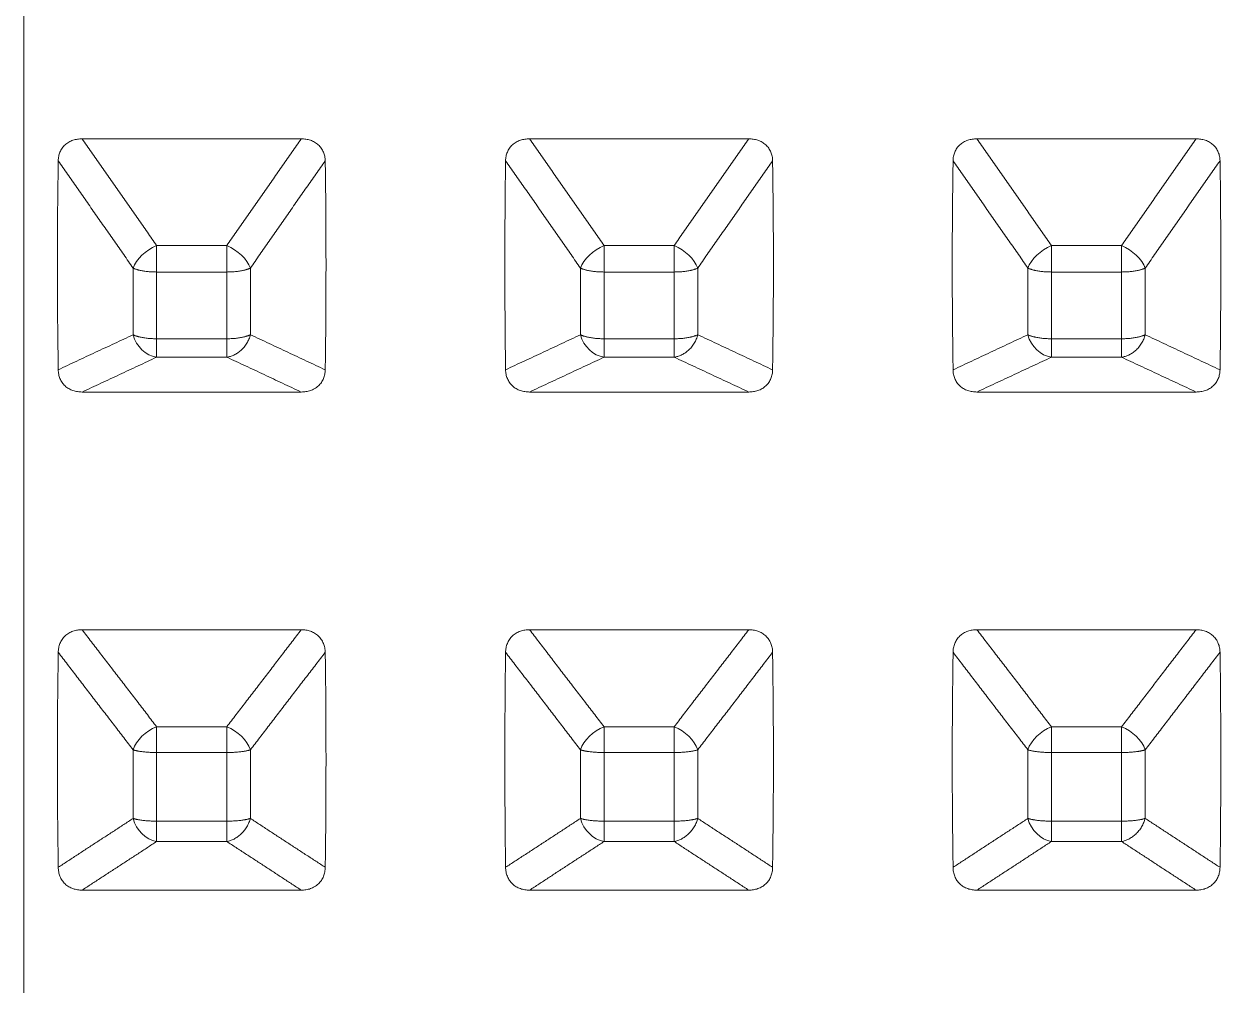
# Model space of a CAD drawing. Extents: x 2752 to 4118, y -1 to 999.
# Drawn here: x 3143.991 to 3148.272, y 528.144 to 531.582 of the extents above; entities that cross this region are included whole.
import ezdxf

# ---------------------------------------------------------------- set-up
doc = ezdxf.new("R2010")
doc.units = 0
doc.header["$LTSCALE"] = 10
doc.header["$MEASUREMENT"] = 0
doc.layers.add('1', color=7, linetype='CONTINUOUS')

msp = doc.modelspace()

# ---------------------------------------------------------------- linework, layer by layer
at = {"layer": '1', "color": 7, "linetype": 'Continuous', "lineweight": 13}
for p, q in [((3144.4655, 530.6944), (3144.7165, 530.6944)), ((3144.4655, 530.4556), (3144.4655, 530.6944)), ((3144.7165, 530.6944), (3144.7165, 530.4556)), ((3146.0655, 530.6944), (3146.3165, 530.6944)), ((3146.0655, 530.4556), (3146.0655, 530.6944)), ((3146.3165, 530.6944), (3146.3165, 530.4556)), ((3147.6655, 530.6944), (3147.9165, 530.6944)), ((3147.6655, 530.4556), (3147.6655, 530.6944)), ((3147.9165, 530.6944), (3147.9165, 530.4556)), ((3144.7165, 530.4556), (3144.4655, 530.4556)), ((3146.3165, 530.4556), (3146.0655, 530.4556)), ((3147.9165, 530.4556), (3147.6655, 530.4556)), ((3144.4655, 528.9759), (3144.7165, 528.9759)), ((3144.4655, 528.7303), (3144.4655, 528.9759)), ((3144.7165, 528.9759), (3144.7165, 528.7303)), ((3146.0655, 528.9759), (3146.3165, 528.9759)), ((3146.0655, 528.7303), (3146.0655, 528.9759)), ((3146.3165, 528.9759), (3146.3165, 528.7303)), ((3147.6655, 528.9759), (3147.9165, 528.9759)), ((3147.6655, 528.7303), (3147.6655, 528.9759)), ((3147.9165, 528.9759), (3147.9165, 528.7303)), ((3144.7165, 528.7303), (3144.4655, 528.7303)), ((3146.3165, 528.7303), (3146.0655, 528.7303)), ((3147.9165, 528.7303), (3147.6655, 528.7303))]:
    msp.add_line(p, q, dxfattribs=at)
at = {"layer": '1', "color": 7, "linetype": 'Continuous', "lineweight": 18}
for centre, major_axis, ratio, start_param, end_param in [((3144.4655, 530.7252), (-0.082, -0.0572), 0.558814, 4.340133, 5.617915), ((3144.7165, 530.7252), (-0.082, 0.0572), 0.558814, 3.806863, 5.084645), ((3146.0655, 530.7252), (-0.082, -0.0572), 0.558814, 4.340133, 5.617915), ((3146.3165, 530.7252), (-0.082, 0.0572), 0.558814, 3.806863, 5.084645), ((3147.6655, 530.7252), (-0.082, -0.0572), 0.558814, 4.340133, 5.617915), ((3147.9165, 530.7252), (-0.082, 0.0572), 0.558814, 3.806863, 5.084645), ((3144.4655, 530.4866), (0.0424, -0.0906), 0.851945, 4.503963, 5.781744), ((3146.0655, 530.4866), (0.0424, -0.0906), 0.851945, 4.503963, 5.781744), ((3147.6655, 530.4866), (0.0424, -0.0906), 0.851945, 4.503963, 5.781744), ((3144.4655, 528.9966), (-0.0793, -0.0609), 0.626861, 4.263328, 5.54111), ((3144.7165, 528.9966), (-0.0793, 0.0609), 0.626861, 3.883668, 5.16145), ((3146.0655, 528.9966), (-0.0793, -0.0609), 0.626861, 4.263328, 5.54111), ((3146.3165, 528.9966), (-0.0793, 0.0609), 0.626861, 3.883668, 5.16145), ((3147.6655, 528.9966), (-0.0793, -0.0609), 0.626861, 4.263328, 5.54111), ((3147.9165, 528.9966), (-0.0793, 0.0609), 0.626861, 3.883668, 5.16145), ((3144.4655, 528.7511), (0.0547, -0.0837), 0.824084, 4.336034, 5.613816), ((3146.0655, 528.7511), (0.0547, -0.0837), 0.824084, 4.336034, 5.613816), ((3147.6655, 528.7511), (0.0547, -0.0837), 0.824084, 4.336034, 5.613816)]:
    msp.add_ellipse(centre, major_axis=major_axis, ratio=ratio, start_param=start_param, end_param=end_param, dxfattribs=at)
for points, degree in [([(3143.991, 542.8122), (3143.991, 525.3122)], 1), ([(3144.9828, 531.1707), (3144.1992, 531.1707)], 1), ([(3146.5828, 531.1707), (3145.7992, 531.1707)], 1), ([(3148.1828, 531.1707), (3147.3992, 531.1707)], 1), ([(3144.1136, 531.0925), (3144.1099, 530.8451), (3144.1099, 530.5957), (3144.1136, 530.3447)], 3), ([(3145.0684, 530.3447), (3145.0722, 530.5957), (3145.0722, 530.8451), (3145.0684, 531.0925)], 3), ([(3145.7136, 531.0925), (3145.7099, 530.8451), (3145.7099, 530.5957), (3145.7136, 530.3447)], 3), ([(3146.6684, 530.3447), (3146.6722, 530.5957), (3146.6722, 530.8451), (3146.6684, 531.0925)], 3), ([(3147.3136, 531.0925), (3147.3099, 530.8451), (3147.3099, 530.5957), (3147.3136, 530.3447)], 3), ([(3148.2684, 530.3447), (3148.2722, 530.5957), (3148.2722, 530.8451), (3148.2684, 531.0925)], 3), ([(3144.8008, 530.47), (3145.0684, 530.3447)], 1), ([(3146.4008, 530.47), (3146.6684, 530.3447)], 1), ([(3148.0008, 530.47), (3148.2684, 530.3447)], 1), ([(3144.7164, 530.3898), (3144.9828, 530.2652)], 1), ([(3146.3164, 530.3898), (3146.5828, 530.2652)], 1), ([(3147.9164, 530.3898), (3148.1828, 530.2652)], 1), ([(3144.1992, 530.2652), (3144.9828, 530.2652)], 1), ([(3145.7992, 530.2652), (3146.5828, 530.2652)], 1), ([(3147.3992, 530.2652), (3148.1828, 530.2652)], 1), ([(3144.9828, 529.4149), (3144.1992, 529.4149)], 1), ([(3146.5828, 529.4149), (3145.7992, 529.4149)], 1), ([(3148.1828, 529.4149), (3147.3992, 529.4149)], 1), ([(3144.1136, 529.3342), (3144.1099, 529.0791), (3144.1099, 528.8227), (3144.1136, 528.5652)], 3), ([(3145.0684, 528.5652), (3145.0722, 528.8227), (3145.0722, 529.0791), (3145.0684, 529.3342)], 3), ([(3145.7136, 529.3342), (3145.7099, 529.0791), (3145.7099, 528.8227), (3145.7136, 528.5652)], 3), ([(3146.6684, 528.5652), (3146.6722, 528.8227), (3146.6722, 529.0791), (3146.6684, 529.3342)], 3), ([(3147.3136, 529.3342), (3147.3099, 529.0791), (3147.3099, 528.8227), (3147.3136, 528.5652)], 3), ([(3148.2684, 528.5652), (3148.2722, 528.8227), (3148.2722, 529.0791), (3148.2684, 529.3342)], 3), ([(3144.8008, 528.74), (3145.0684, 528.5652)], 1), ([(3146.4008, 528.74), (3146.6684, 528.5652)], 1), ([(3148.0008, 528.74), (3148.2684, 528.5652)], 1), ([(3144.7164, 528.6575), (3144.9828, 528.4836)], 1), ([(3146.3164, 528.6575), (3146.5828, 528.4836)], 1), ([(3147.9164, 528.6575), (3148.1828, 528.4836)], 1), ([(3144.1992, 528.4836), (3144.9828, 528.4836)], 1), ([(3145.7992, 528.4836), (3146.5828, 528.4836)], 1), ([(3147.3992, 528.4836), (3148.1828, 528.4836)], 1)]:
    msp.add_open_spline(points, degree=degree, dxfattribs=at)
for points in [[(3144.1136, 531.0925), (3144.1137, 531.0978), (3144.1142, 531.103), (3144.1163, 531.1133), (3144.1178, 531.1184), (3144.1218, 531.1282), (3144.1244, 531.1328), (3144.1305, 531.1415), (3144.1341, 531.1456), (3144.1421, 531.1529), (3144.1465, 531.156), (3144.156, 531.1615), (3144.1611, 531.1638), (3144.1716, 531.1673), (3144.177, 531.1686), (3144.188, 531.1703), (3144.1936, 531.1707), (3144.1992, 531.1707)], [(3144.9828, 531.1707), (3144.9884, 531.1707), (3144.994, 531.1703), (3145.0049, 531.1687), (3145.0103, 531.1674), (3145.0209, 531.1638), (3145.0259, 531.1616), (3145.0353, 531.1562), (3145.0398, 531.153), (3145.0478, 531.1457), (3145.0514, 531.1417), (3145.0575, 531.133), (3145.0601, 531.1282), (3145.0642, 531.1185), (3145.0657, 531.1134), (3145.0678, 531.103), (3145.0683, 531.0978), (3145.0684, 531.0925)], [(3145.7136, 531.0925), (3145.7137, 531.0978), (3145.7142, 531.103), (3145.7163, 531.1133), (3145.7178, 531.1184), (3145.7218, 531.1282), (3145.7244, 531.1328), (3145.7305, 531.1415), (3145.7341, 531.1456), (3145.7421, 531.1529), (3145.7465, 531.156), (3145.756, 531.1615), (3145.7611, 531.1638), (3145.7716, 531.1673), (3145.777, 531.1686), (3145.788, 531.1703), (3145.7936, 531.1707), (3145.7992, 531.1707)], [(3146.5828, 531.1707), (3146.5884, 531.1707), (3146.594, 531.1703), (3146.6049, 531.1687), (3146.6103, 531.1674), (3146.6209, 531.1638), (3146.6259, 531.1616), (3146.6353, 531.1562), (3146.6398, 531.153), (3146.6478, 531.1457), (3146.6514, 531.1417), (3146.6575, 531.133), (3146.6601, 531.1282), (3146.6642, 531.1185), (3146.6657, 531.1134), (3146.6678, 531.103), (3146.6683, 531.0978), (3146.6684, 531.0925)], [(3147.3136, 531.0925), (3147.3137, 531.0978), (3147.3142, 531.103), (3147.3163, 531.1133), (3147.3178, 531.1184), (3147.3218, 531.1282), (3147.3244, 531.1328), (3147.3305, 531.1415), (3147.3341, 531.1456), (3147.3421, 531.1529), (3147.3465, 531.156), (3147.356, 531.1615), (3147.3611, 531.1638), (3147.3716, 531.1673), (3147.377, 531.1686), (3147.388, 531.1703), (3147.3936, 531.1707), (3147.3992, 531.1707)], [(3148.1828, 531.1707), (3148.1884, 531.1707), (3148.194, 531.1703), (3148.2049, 531.1687), (3148.2103, 531.1674), (3148.2209, 531.1638), (3148.2259, 531.1616), (3148.2353, 531.1562), (3148.2398, 531.153), (3148.2478, 531.1457), (3148.2514, 531.1417), (3148.2575, 531.133), (3148.2601, 531.1282), (3148.2642, 531.1185), (3148.2657, 531.1134), (3148.2678, 531.103), (3148.2683, 531.0978), (3148.2684, 531.0925)], [(3144.1992, 530.2652), (3144.1936, 530.2652), (3144.1881, 530.2656), (3144.1771, 530.2673), (3144.1717, 530.2686), (3144.1612, 530.2722), (3144.1562, 530.2745), (3144.1467, 530.28), (3144.1422, 530.2832), (3144.1342, 530.2906), (3144.1307, 530.2947), (3144.1245, 530.3036), (3144.1219, 530.3084), (3144.1178, 530.3183), (3144.1163, 530.3234), (3144.1142, 530.334), (3144.1137, 530.3393), (3144.1136, 530.3447)], [(3145.0684, 530.3447), (3145.0683, 530.3393), (3145.0678, 530.334), (3145.0658, 530.3236), (3145.0643, 530.3184), (3145.0602, 530.3085), (3145.0577, 530.3038), (3145.0516, 530.2949), (3145.0479, 530.2907), (3145.0399, 530.2834), (3145.0355, 530.2801), (3145.026, 530.2745), (3145.0209, 530.2722), (3145.0105, 530.2686), (3145.005, 530.2673), (3144.994, 530.2656), (3144.9884, 530.2652), (3144.9828, 530.2652)], [(3145.7992, 530.2652), (3145.7936, 530.2652), (3145.7881, 530.2656), (3145.7771, 530.2673), (3145.7717, 530.2686), (3145.7612, 530.2722), (3145.7562, 530.2745), (3145.7467, 530.28), (3145.7422, 530.2832), (3145.7342, 530.2906), (3145.7307, 530.2947), (3145.7245, 530.3036), (3145.7219, 530.3084), (3145.7178, 530.3183), (3145.7163, 530.3234), (3145.7142, 530.334), (3145.7137, 530.3393), (3145.7136, 530.3447)], [(3146.6684, 530.3447), (3146.6683, 530.3393), (3146.6678, 530.334), (3146.6658, 530.3236), (3146.6643, 530.3184), (3146.6602, 530.3085), (3146.6577, 530.3038), (3146.6516, 530.2949), (3146.6479, 530.2907), (3146.6399, 530.2834), (3146.6355, 530.2801), (3146.626, 530.2745), (3146.6209, 530.2722), (3146.6105, 530.2686), (3146.605, 530.2673), (3146.594, 530.2656), (3146.5884, 530.2652), (3146.5828, 530.2652)], [(3147.3992, 530.2652), (3147.3936, 530.2652), (3147.3881, 530.2656), (3147.3771, 530.2673), (3147.3717, 530.2686), (3147.3612, 530.2722), (3147.3562, 530.2745), (3147.3467, 530.28), (3147.3422, 530.2832), (3147.3342, 530.2906), (3147.3307, 530.2947), (3147.3245, 530.3036), (3147.3219, 530.3084), (3147.3178, 530.3183), (3147.3163, 530.3234), (3147.3142, 530.334), (3147.3137, 530.3393), (3147.3136, 530.3447)], [(3148.2684, 530.3447), (3148.2683, 530.3393), (3148.2678, 530.334), (3148.2658, 530.3236), (3148.2643, 530.3184), (3148.2602, 530.3085), (3148.2577, 530.3038), (3148.2516, 530.2949), (3148.2479, 530.2907), (3148.2399, 530.2834), (3148.2355, 530.2801), (3148.226, 530.2745), (3148.2209, 530.2722), (3148.2105, 530.2686), (3148.205, 530.2673), (3148.194, 530.2656), (3148.1884, 530.2652), (3148.1828, 530.2652)], [(3144.1136, 529.3342), (3144.1137, 529.3397), (3144.1142, 529.3451), (3144.1163, 529.3557), (3144.1178, 529.3609), (3144.1218, 529.371), (3144.1244, 529.3758), (3144.1305, 529.3848), (3144.1341, 529.389), (3144.1421, 529.3965), (3144.1465, 529.3998), (3144.156, 529.4055), (3144.1611, 529.4078), (3144.1716, 529.4114), (3144.177, 529.4128), (3144.188, 529.4145), (3144.1936, 529.4149), (3144.1992, 529.4149)], [(3144.9828, 529.4149), (3144.9884, 529.4149), (3144.994, 529.4145), (3145.0049, 529.4128), (3145.0103, 529.4115), (3145.0209, 529.4078), (3145.0259, 529.4055), (3145.0353, 529.4), (3145.0398, 529.3966), (3145.0478, 529.3891), (3145.0514, 529.385), (3145.0575, 529.376), (3145.0601, 529.3711), (3145.0642, 529.3611), (3145.0657, 529.3558), (3145.0678, 529.3451), (3145.0683, 529.3397), (3145.0684, 529.3342)], [(3145.7136, 529.3342), (3145.7137, 529.3397), (3145.7142, 529.3451), (3145.7163, 529.3557), (3145.7178, 529.3609), (3145.7218, 529.371), (3145.7244, 529.3758), (3145.7305, 529.3848), (3145.7341, 529.389), (3145.7421, 529.3965), (3145.7465, 529.3998), (3145.756, 529.4055), (3145.7611, 529.4078), (3145.7716, 529.4114), (3145.777, 529.4128), (3145.788, 529.4145), (3145.7936, 529.4149), (3145.7992, 529.4149)], [(3146.5828, 529.4149), (3146.5884, 529.4149), (3146.594, 529.4145), (3146.6049, 529.4128), (3146.6103, 529.4115), (3146.6209, 529.4078), (3146.6259, 529.4055), (3146.6353, 529.4), (3146.6398, 529.3966), (3146.6478, 529.3891), (3146.6514, 529.385), (3146.6575, 529.376), (3146.6601, 529.3711), (3146.6642, 529.3611), (3146.6657, 529.3558), (3146.6678, 529.3451), (3146.6683, 529.3397), (3146.6684, 529.3342)], [(3147.3136, 529.3342), (3147.3137, 529.3397), (3147.3142, 529.3451), (3147.3163, 529.3557), (3147.3178, 529.3609), (3147.3218, 529.371), (3147.3244, 529.3758), (3147.3305, 529.3848), (3147.3341, 529.389), (3147.3421, 529.3965), (3147.3465, 529.3998), (3147.356, 529.4055), (3147.3611, 529.4078), (3147.3716, 529.4114), (3147.377, 529.4128), (3147.388, 529.4145), (3147.3936, 529.4149), (3147.3992, 529.4149)], [(3148.1828, 529.4149), (3148.1884, 529.4149), (3148.194, 529.4145), (3148.2049, 529.4128), (3148.2103, 529.4115), (3148.2209, 529.4078), (3148.2259, 529.4055), (3148.2353, 529.4), (3148.2398, 529.3966), (3148.2478, 529.3891), (3148.2514, 529.385), (3148.2575, 529.376), (3148.2601, 529.3711), (3148.2642, 529.3611), (3148.2657, 529.3558), (3148.2678, 529.3451), (3148.2683, 529.3397), (3148.2684, 529.3342)], [(3144.1992, 528.4836), (3144.1936, 528.4836), (3144.1881, 528.484), (3144.1771, 528.4858), (3144.1717, 528.4871), (3144.1612, 528.4908), (3144.1562, 528.4931), (3144.1467, 528.4987), (3144.1422, 528.5021), (3144.1342, 528.5097), (3144.1307, 528.5139), (3144.1245, 528.523), (3144.1219, 528.5279), (3144.1178, 528.5381), (3144.1163, 528.5434), (3144.1142, 528.5542), (3144.1137, 528.5596), (3144.1136, 528.5652)], [(3145.0684, 528.5652), (3145.0683, 528.5596), (3145.0678, 528.5542), (3145.0658, 528.5435), (3145.0643, 528.5382), (3145.0602, 528.528), (3145.0577, 528.5232), (3145.0516, 528.5141), (3145.0479, 528.5098), (3145.0399, 528.5022), (3145.0355, 528.4989), (3145.026, 528.4932), (3145.0209, 528.4908), (3145.0105, 528.4871), (3145.005, 528.4858), (3144.994, 528.484), (3144.9884, 528.4836), (3144.9828, 528.4836)], [(3145.7992, 528.4836), (3145.7936, 528.4836), (3145.7881, 528.484), (3145.7771, 528.4858), (3145.7717, 528.4871), (3145.7612, 528.4908), (3145.7562, 528.4931), (3145.7467, 528.4987), (3145.7422, 528.5021), (3145.7342, 528.5097), (3145.7307, 528.5139), (3145.7245, 528.523), (3145.7219, 528.5279), (3145.7178, 528.5381), (3145.7163, 528.5434), (3145.7142, 528.5542), (3145.7137, 528.5596), (3145.7136, 528.5652)], [(3146.6684, 528.5652), (3146.6683, 528.5596), (3146.6678, 528.5542), (3146.6658, 528.5435), (3146.6643, 528.5382), (3146.6602, 528.528), (3146.6577, 528.5232), (3146.6516, 528.5141), (3146.6479, 528.5098), (3146.6399, 528.5022), (3146.6355, 528.4989), (3146.626, 528.4932), (3146.6209, 528.4908), (3146.6105, 528.4871), (3146.605, 528.4858), (3146.594, 528.484), (3146.5884, 528.4836), (3146.5828, 528.4836)], [(3147.3992, 528.4836), (3147.3936, 528.4836), (3147.3881, 528.484), (3147.3771, 528.4858), (3147.3717, 528.4871), (3147.3612, 528.4908), (3147.3562, 528.4931), (3147.3467, 528.4987), (3147.3422, 528.5021), (3147.3342, 528.5097), (3147.3307, 528.5139), (3147.3245, 528.523), (3147.3219, 528.5279), (3147.3178, 528.5381), (3147.3163, 528.5434), (3147.3142, 528.5542), (3147.3137, 528.5596), (3147.3136, 528.5652)], [(3148.2684, 528.5652), (3148.2683, 528.5596), (3148.2678, 528.5542), (3148.2658, 528.5435), (3148.2643, 528.5382), (3148.2602, 528.528), (3148.2577, 528.5232), (3148.2516, 528.5141), (3148.2479, 528.5098), (3148.2399, 528.5022), (3148.2355, 528.4989), (3148.226, 528.4932), (3148.2209, 528.4908), (3148.2105, 528.4871), (3148.205, 528.4858), (3148.194, 528.484), (3148.1884, 528.4836), (3148.1828, 528.4836)]]:
    msp.add_open_spline(points, degree=3, knots=[0, 0, 0, 0, 0.125, 0.125, 0.25, 0.25, 0.375, 0.375, 0.5, 0.5, 0.625, 0.625, 0.75, 0.75, 0.875, 0.875, 1, 1, 1, 1], dxfattribs=at)
at = {"layer": '1', "color": 7, "linetype": 'Continuous', "lineweight": 13}
for points in [[(3144.4656, 530.7888), (3144.1992, 531.1707)], [(3144.7164, 530.7888), (3144.9828, 531.1707)], [(3146.0656, 530.7888), (3145.7992, 531.1707)], [(3146.3164, 530.7888), (3146.5828, 531.1707)], [(3147.6656, 530.7888), (3147.3992, 531.1707)], [(3147.9164, 530.7888), (3148.1828, 531.1707)], [(3144.3813, 530.7085), (3144.1136, 531.0925)], [(3144.8008, 530.7085), (3145.0684, 531.0925)], [(3145.9813, 530.7085), (3145.7136, 531.0925)], [(3146.4008, 530.7085), (3146.6684, 531.0925)], [(3147.5813, 530.7085), (3147.3136, 531.0925)], [(3148.0008, 530.7085), (3148.2684, 531.0925)], [(3144.4656, 530.7888), (3144.7164, 530.7888)], [(3146.0656, 530.7888), (3146.3164, 530.7888)], [(3147.6656, 530.7888), (3147.9164, 530.7888)], [(3144.3813, 530.47), (3144.3813, 530.7085)], [(3144.8008, 530.7085), (3144.8008, 530.47)], [(3145.9813, 530.47), (3145.9813, 530.7085)], [(3146.4008, 530.7085), (3146.4008, 530.47)], [(3147.5813, 530.47), (3147.5813, 530.7085)], [(3148.0008, 530.7085), (3148.0008, 530.47)], [(3144.3813, 530.47), (3144.1136, 530.3447)], [(3145.9813, 530.47), (3145.7136, 530.3447)], [(3147.5813, 530.47), (3147.3136, 530.3447)], [(3144.4656, 530.3898), (3144.1992, 530.2652)], [(3144.7164, 530.3898), (3144.4656, 530.3898)], [(3146.0656, 530.3898), (3145.7992, 530.2652)], [(3146.3164, 530.3898), (3146.0656, 530.3898)], [(3147.6656, 530.3898), (3147.3992, 530.2652)], [(3147.9164, 530.3898), (3147.6656, 530.3898)], [(3144.4656, 529.0679), (3144.1992, 529.4149)], [(3144.7164, 529.0679), (3144.9828, 529.4149)], [(3146.0656, 529.0679), (3145.7992, 529.4149)], [(3146.3164, 529.0679), (3146.5828, 529.4149)], [(3147.6656, 529.0679), (3147.3992, 529.4149)], [(3147.9164, 529.0679), (3148.1828, 529.4149)], [(3144.3813, 528.9854), (3144.1136, 529.3342)], [(3144.8008, 528.9854), (3145.0684, 529.3342)], [(3145.9813, 528.9854), (3145.7136, 529.3342)], [(3146.4008, 528.9854), (3146.6684, 529.3342)], [(3147.5813, 528.9854), (3147.3136, 529.3342)], [(3148.0008, 528.9854), (3148.2684, 529.3342)], [(3144.4656, 529.0679), (3144.7164, 529.0679)], [(3146.0656, 529.0679), (3146.3164, 529.0679)], [(3147.6656, 529.0679), (3147.9164, 529.0679)], [(3144.3813, 528.74), (3144.3813, 528.9854)], [(3144.8008, 528.9854), (3144.8008, 528.74)], [(3145.9813, 528.74), (3145.9813, 528.9854)], [(3146.4008, 528.9854), (3146.4008, 528.74)], [(3147.5813, 528.74), (3147.5813, 528.9854)], [(3148.0008, 528.9854), (3148.0008, 528.74)], [(3144.3813, 528.74), (3144.1136, 528.5652)], [(3145.9813, 528.74), (3145.7136, 528.5652)], [(3147.5813, 528.74), (3147.3136, 528.5652)], [(3144.4656, 528.6575), (3144.1992, 528.4836)], [(3144.7164, 528.6575), (3144.4656, 528.6575)], [(3146.0656, 528.6575), (3145.7992, 528.4836)], [(3146.3164, 528.6575), (3146.0656, 528.6575)], [(3147.6656, 528.6575), (3147.3992, 528.4836)], [(3147.9164, 528.6575), (3147.6656, 528.6575)]]:
    msp.add_open_spline(points, degree=1, dxfattribs=at)
at = {"layer": '1', "color": 7, "linetype": 'Continuous', "lineweight": 18}
for points, weights in [([(3144.4655, 530.6944), (3144.4656, 530.7464), (3144.4656, 530.7888)], [1, 0.877139450345, 1]), ([(3144.7164, 530.7888), (3144.7165, 530.7464), (3144.7165, 530.6944)], [1, 0.877139450345, 1]), ([(3146.0655, 530.6944), (3146.0656, 530.7464), (3146.0656, 530.7888)], [1, 0.877139450345, 1]), ([(3146.3164, 530.7888), (3146.3165, 530.7464), (3146.3165, 530.6944)], [1, 0.877139450345, 1]), ([(3147.6655, 530.6944), (3147.6656, 530.7464), (3147.6656, 530.7888)], [1, 0.877139450345, 1]), ([(3147.9164, 530.7888), (3147.9165, 530.7464), (3147.9165, 530.6944)], [1, 0.877139450345, 1]), ([(3144.3813, 530.7085), (3144.4108, 530.6943), (3144.4655, 530.6944)], [1, 0.877139450182, 1]), ([(3144.7165, 530.6944), (3144.7713, 530.6943), (3144.8008, 530.7085)], [1, 0.877139450182, 1]), ([(3145.9813, 530.7085), (3146.0108, 530.6943), (3146.0655, 530.6944)], [1, 0.877139450182, 1]), ([(3146.3165, 530.6944), (3146.3713, 530.6943), (3146.4008, 530.7085)], [1, 0.877139450182, 1]), ([(3147.5813, 530.7085), (3147.6108, 530.6943), (3147.6655, 530.6944)], [1, 0.877139450182, 1]), ([(3147.9165, 530.6944), (3147.9713, 530.6943), (3148.0008, 530.7085)], [1, 0.877139450182, 1]), ([(3144.4655, 530.4556), (3144.4108, 530.4557), (3144.3813, 530.47)], [1, 0.877139450182, 1]), ([(3144.4656, 530.3898), (3144.4656, 530.4036), (3144.4655, 530.4556)], [1, 0.877139450259, 1]), ([(3144.7164, 530.3898), (3144.7165, 530.4036), (3144.7165, 530.4556)], [1, 0.877139450268, 1]), ([(3144.7165, 530.4556), (3144.7713, 530.4557), (3144.8008, 530.47)], [1, 0.877139450182, 1]), ([(3146.0655, 530.4556), (3146.0108, 530.4557), (3145.9813, 530.47)], [1, 0.877139450182, 1]), ([(3146.0656, 530.3898), (3146.0656, 530.4036), (3146.0655, 530.4556)], [1, 0.877139450259, 1]), ([(3146.3164, 530.3898), (3146.3165, 530.4036), (3146.3165, 530.4556)], [1, 0.877139450268, 1]), ([(3146.3165, 530.4556), (3146.3713, 530.4557), (3146.4008, 530.47)], [1, 0.877139450182, 1]), ([(3147.6655, 530.4556), (3147.6108, 530.4557), (3147.5813, 530.47)], [1, 0.877139450182, 1]), ([(3147.6656, 530.3898), (3147.6656, 530.4036), (3147.6655, 530.4556)], [1, 0.877139450259, 1]), ([(3147.9164, 530.3898), (3147.9165, 530.4036), (3147.9165, 530.4556)], [1, 0.877139450268, 1]), ([(3147.9165, 530.4556), (3147.9713, 530.4557), (3148.0008, 530.47)], [1, 0.877139450182, 1]), ([(3144.4655, 528.9759), (3144.4656, 529.0294), (3144.4656, 529.0679)], [1, 0.877139450345, 1]), ([(3144.7164, 529.0679), (3144.7165, 529.0294), (3144.7165, 528.9759)], [1, 0.877139450345, 1]), ([(3146.0655, 528.9759), (3146.0656, 529.0294), (3146.0656, 529.0679)], [1, 0.877139450345, 1]), ([(3146.3164, 529.0679), (3146.3165, 529.0294), (3146.3165, 528.9759)], [1, 0.877139450345, 1]), ([(3147.6655, 528.9759), (3147.6656, 529.0294), (3147.6656, 529.0679)], [1, 0.877139450345, 1]), ([(3147.9164, 529.0679), (3147.9165, 529.0294), (3147.9165, 528.9759)], [1, 0.877139450345, 1]), ([(3144.3813, 528.9854), (3144.4108, 528.9758), (3144.4655, 528.9759)], [1, 0.877139450182, 1]), ([(3144.7165, 528.9759), (3144.7713, 528.9758), (3144.8008, 528.9854)], [1, 0.877139450182, 1]), ([(3145.9813, 528.9854), (3146.0108, 528.9758), (3146.0655, 528.9759)], [1, 0.877139450182, 1]), ([(3146.3165, 528.9759), (3146.3713, 528.9758), (3146.4008, 528.9854)], [1, 0.877139450182, 1]), ([(3147.5813, 528.9854), (3147.6108, 528.9758), (3147.6655, 528.9759)], [1, 0.877139450182, 1]), ([(3147.9165, 528.9759), (3147.9713, 528.9758), (3148.0008, 528.9854)], [1, 0.877139450182, 1]), ([(3144.4655, 528.7303), (3144.4108, 528.7304), (3144.3813, 528.74)], [1, 0.877139450182, 1]), ([(3144.4656, 528.6575), (3144.4656, 528.6768), (3144.4655, 528.7303)], [1, 0.877139450259, 1]), ([(3144.7164, 528.6575), (3144.7165, 528.6768), (3144.7165, 528.7303)], [1, 0.877139450268, 1]), ([(3144.7165, 528.7303), (3144.7713, 528.7304), (3144.8008, 528.74)], [1, 0.877139450182, 1]), ([(3146.0655, 528.7303), (3146.0108, 528.7304), (3145.9813, 528.74)], [1, 0.877139450182, 1]), ([(3146.0656, 528.6575), (3146.0656, 528.6768), (3146.0655, 528.7303)], [1, 0.877139450259, 1]), ([(3146.3164, 528.6575), (3146.3165, 528.6768), (3146.3165, 528.7303)], [1, 0.877139450268, 1]), ([(3146.3165, 528.7303), (3146.3713, 528.7304), (3146.4008, 528.74)], [1, 0.877139450182, 1]), ([(3147.6655, 528.7303), (3147.6108, 528.7304), (3147.5813, 528.74)], [1, 0.877139450182, 1]), ([(3147.6656, 528.6575), (3147.6656, 528.6768), (3147.6655, 528.7303)], [1, 0.877139450259, 1]), ([(3147.9164, 528.6575), (3147.9165, 528.6768), (3147.9165, 528.7303)], [1, 0.877139450268, 1]), ([(3147.9165, 528.7303), (3147.9713, 528.7304), (3148.0008, 528.74)], [1, 0.877139450182, 1])]:
    msp.add_rational_spline(points, weights, degree=2, dxfattribs=at)
for points in [[(3144.8008, 530.47), (3144.8008, 530.4699), (3144.7818, 530.3987), (3144.7165, 530.3898), (3144.7164, 530.3898)], [(3146.4008, 530.47), (3146.4008, 530.4699), (3146.3818, 530.3987), (3146.3165, 530.3898), (3146.3164, 530.3898)], [(3148.0008, 530.47), (3148.0008, 530.4699), (3147.9818, 530.3987), (3147.9165, 530.3898), (3147.9164, 530.3898)], [(3144.8008, 528.74), (3144.8008, 528.74), (3144.7818, 528.6699), (3144.7165, 528.6575), (3144.7164, 528.6575)], [(3146.4008, 528.74), (3146.4008, 528.74), (3146.3818, 528.6699), (3146.3165, 528.6575), (3146.3164, 528.6575)], [(3148.0008, 528.74), (3148.0008, 528.74), (3147.9818, 528.6699), (3147.9165, 528.6575), (3147.9164, 528.6575)]]:
    msp.add_rational_spline(points, [1, 1, 0.80319630874, 1, 1], degree=2, knots=[0, 0, 0, 0.000617, 0.999383, 1, 1, 1], dxfattribs=at)

doc.saveas('drawing.dxf')
